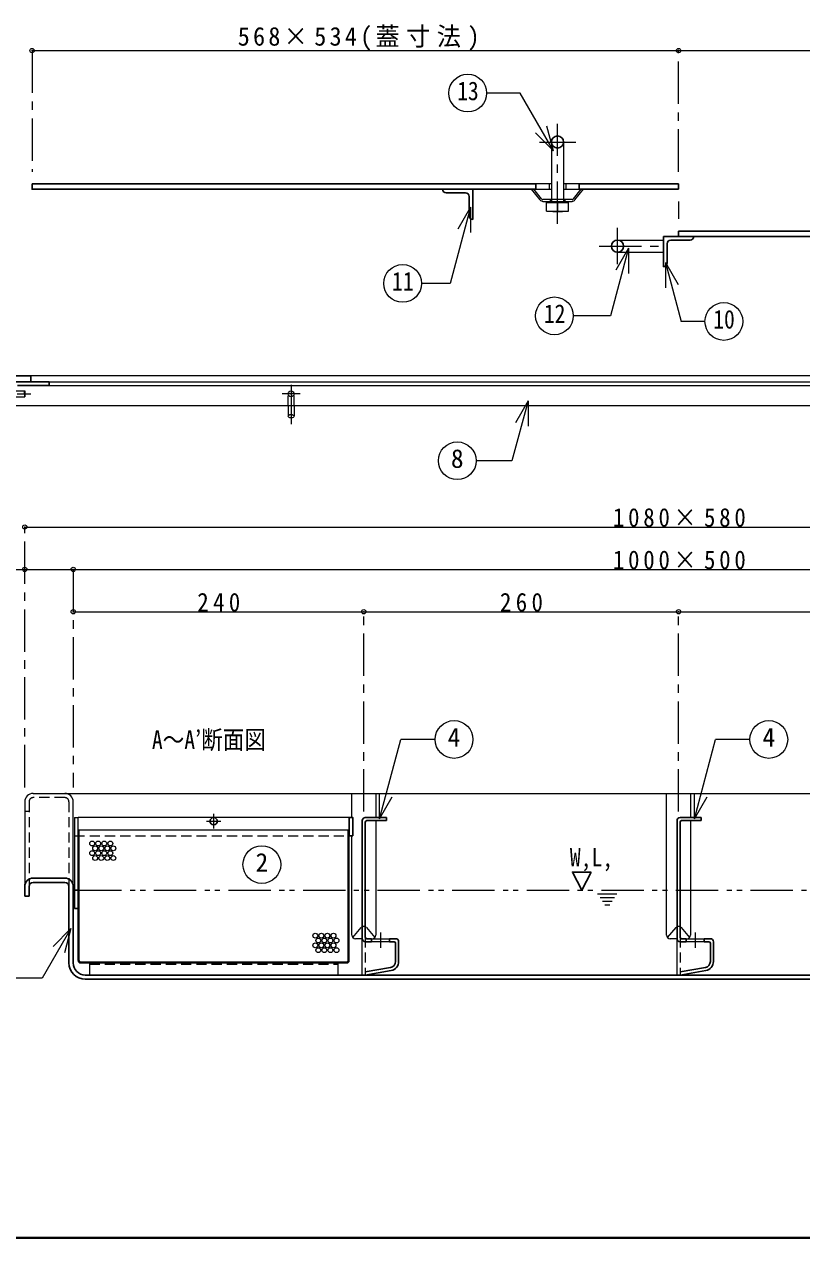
# Model space of a CAD drawing. Units: millimetres at full size, sheet at 1:7. Extents: x -1486 to 1349, y -951 to 1016.
# Drawn here: x -856 to -214, y -951 to 52 of the extents above; entities that cross this region are included whole.
import ezdxf
from ezdxf.enums import TextEntityAlignment as Align

# ---------------------------------------------------------------- set-up
doc = ezdxf.new("R2010")
doc.units = ezdxf.units.MM
doc.header["$LTSCALE"] = 7
doc.header["$PDMODE"] = 32
doc.header["$PDSIZE"] = 3.5
for name, pattern in [('CHAIN1', [8, 5, -1, 1, -1]), ('DASHED1', [1.8, 1.2, -0.6]), ('DOUBLE_CHAIN1', [8.8, 5, -1, 0.6, -0.6, 0.6, -1])]:
    doc.linetypes.add(name, pattern=pattern)
doc.layers.add('0-0', color=4, linetype='Continuous', lineweight=9)
doc.styles.add('ＭＳ ゴシック', font='')
doc.styles.get('ＭＳ ゴシック').set_extended_font_data('MS Gothic')

msp = doc.modelspace()

# ---------------------------------------------------------------- linework, layer by layer
at = {"layer": '0-0', "linetype": 'CHAIN1'}
for p, q in [((-849.961, 29.839), (-849.961, -70.161)), ((-315.961, -70.161), (-315.961, 29.839)), ((-415.961, -113.161), (-415.961, -30.661)), ((-430.961, -45.661), (-400.961, -45.661)), ((-315.961, -94.661), (-315.961, -109.161)), ((-366.461, -146.661), (-366.461, -116.661)), ((-381.461, -131.661), (-328.461, -131.661)), ((-635.961, -246.161), (-635.961, -278.592)), ((-918.356, -253.661), (-850.86, -253.661)), ((-628.461, -253.661), (-643.461, -253.661)), ((-855.961, -578.661), (-855.961, -363.661)), ((-815.961, -398.661), (-815.961, -578.661)), ((-575.961, -598.661), (-575.961, -433.661)), ((-315.961, -598.661), (-315.961, -433.661)), ((-699.961, -600.661), (-699.961, -612.661)), ((-705.961, -606.661), (-693.961, -606.661)), ((-562.211, -698.661), (-562.211, -711.161)), ((-302.211, -698.661), (-302.211, -711.161))]:
    msp.add_line(p, q, dxfattribs=at)
at = {"layer": '0-0'}
for p, q in [((-849.961, 29.839), (-315.961, 29.839)), ((-315.961, 29.839), (218.039, 29.839)), ((-420.961, -80.161), (-422.961, -80.161)), ((-408.961, -80.161), (-410.961, -80.161)), ((-422.961, -84.661), (-420.961, -84.661)), ((-410.961, -84.661), (-408.961, -84.661)), ((-855.86, -256.161), (-856.268, -251.161)), ((44.039, -263.661), (-862.961, -263.661)), ((-638.461, -263.661), (-638.461, -272.158)), ((-633.461, -263.661), (-633.461, -272.158)), ((-855.961, -363.661), (224.039, -363.661)), ((-890.961, -398.661), (-815.961, -398.661)), ((-815.961, -398.661), (184.039, -398.661)), ((-815.961, -433.661), (-575.961, -433.661)), ((-575.961, -433.661), (-315.961, -433.661)), ((-315.961, -433.661), (-55.961, -433.661)), ((-822.961, -583.661), (189.039, -583.661)), ((-587.961, -603.661), (-811.961, -603.661)), ((-810.961, -613.661), (-588.961, -613.661))]:
    msp.add_line(p, q, dxfattribs=at)
at = {"layer": '0-0', "color": 7, "lineweight": 18}
for p, q in [((-419.334, -52.812), (-434.183, -37.962)), ((-419.334, -52.812), (-424.769, -32.527)), ((-420.961, -45.661), (-420.961, -93.161)), ((-410.961, -45.661), (-410.961, -93.161)), ((-422.961, -80.161), (-433.961, -80.161)), ((-422.961, -80.161), (-422.961, -84.661)), ((-430.362, -93.535), (-437.461, -84.661)), ((-429.19, -92.598), (-435.54, -84.661)), ((-433.961, -84.661), (-422.961, -84.661)), ((-402.731, -92.598), (-396.382, -84.661)), ((-401.56, -93.535), (-394.461, -84.661)), ((-487.781, -99.523), (-498.281, -117.71)), ((-487.781, -99.523), (-487.781, -120.523)), ((-403.903, -93.161), (-428.019, -93.161)), ((-428.019, -94.661), (-403.903, -94.661)), ((-424.961, -95.661), (-406.961, -95.661)), ((-424.961, -102.661), (-424.961, -95.661)), ((-420.961, -94.661), (-420.961, -95.261)), ((-419.961, -95.161), (-411.961, -95.161)), ((-411.961, -95.161), (-415.961, -95.661)), ((-415.961, -95.661), (-415.961, -102.661)), ((-406.961, -95.661), (-411.961, -95.161)), ((-410.961, -94.661), (-410.961, -95.261)), ((-406.961, -102.661), (-406.961, -95.661)), ((-424.961, -102.661), (-406.961, -102.661)), ((-424.961, -102.661), (-419.961, -103.161)), ((-419.961, -103.161), (-415.961, -102.661)), ((-415.961, -102.661), (-411.961, -103.161)), ((-366.461, -126.661), (-328.461, -126.661)), ((-357.34, -133.386), (-367.84, -151.572)), ((-366.461, -136.661), (-328.461, -136.661)), ((-357.34, -133.386), (-357.34, -154.386)), ((-326.885, -145.109), (-316.385, -163.296)), ((-326.885, -145.109), (-326.885, -166.109)), ((-326.885, -145.109), (-313.821, -193.866)), ((-294.187, -193.866), (-313.821, -193.866)), ((219.039, -238.661), (-850.961, -238.661)), ((-835.961, -243.661), (204.039, -243.661)), ((-835.961, -246.661), (204.039, -246.661)), ((-862.961, -251.161), (-855.86, -251.161)), ((-862.961, -256.161), (-855.86, -256.161)), ((-855.86, -251.161), (-855.86, -256.161)), ((-440.288, -259.41), (-450.788, -277.597)), ((-440.288, -259.41), (-440.288, -280.41)), ((-562.952, -604.729), (-545.375, -539.134)), ((-517.036, -539.134), (-545.375, -539.134)), ((-302.952, -604.729), (-285.375, -539.134)), ((-257.036, -539.134), (-285.375, -539.134)), ((-855.961, -590.661), (-855.961, -660.661)), ((-848.961, -583.661), (-822.961, -583.661)), ((-815.961, -660.661), (-815.961, -590.661)), ((-585.864, -603.661), (-585.864, -583.661)), ((-566.058, -583.661), (-566.058, -603.661)), ((-562.952, -604.729), (-562.952, -583.729)), ((-562.952, -604.729), (-552.452, -586.542)), ((-325.864, -700.661), (-325.864, -583.661)), ((-306.058, -583.661), (-306.058, -603.661)), ((-302.952, -604.729), (-302.952, -583.729)), ((-302.952, -604.729), (-292.452, -586.542)), ((-814.961, -603.661), (-811.961, -603.661)), ((-814.961, -603.661), (-814.961, -663.661)), ((-811.961, -663.661), (-811.961, -603.661)), ((-566.058, -606.161), (-566.058, -700.661)), ((-306.058, -606.161), (-306.058, -700.661)), ((-811.961, -613.661), (-810.961, -613.661)), ((-810.961, -721.661), (-810.961, -613.661)), ((-588.961, -613.661), (-587.961, -613.661)), ((-588.961, -721.661), (-588.961, -613.661)), ((-587.961, -721.661), (-587.961, -618.661)), ((-585.864, -700.661), (-585.864, -618.661)), ((-811.961, -721.661), (-811.961, -678.661)), ((-817.802, -695.16), (-832.651, -710.009)), ((-817.802, -695.16), (-823.237, -715.444)), ((-584.989, -702.778), (-578.093, -694.55)), ((-573.829, -694.55), (-566.932, -702.778)), ((-324.989, -702.778), (-318.093, -694.55)), ((-313.829, -694.55), (-306.932, -702.778)), ((-577.211, -703.661), (-582.864, -703.661)), ((-577.211, -733.661), (-577.211, -703.661)), ((-569.711, -703.661), (-554.711, -703.661)), ((-554.711, -706.161), (-569.711, -706.161)), ((-317.211, -703.661), (-322.864, -703.661)), ((-317.211, -733.661), (-317.211, -703.661)), ((-309.711, -703.661), (-294.711, -703.661)), ((-294.711, -706.161), (-309.711, -706.161)), ((-809.961, -722.661), (-589.961, -722.661)), ((-809.961, -723.661), (-589.961, -723.661)), ((-802.461, -723.661), (-802.461, -733.661)), ((-597.461, -723.661), (-597.461, -733.661))]:
    msp.add_line(p, q, dxfattribs=at)
at = {"layer": '0-0', "color": 5, "lineweight": 25}
for p, q in [((-849.961, -80.161), (-433.961, -80.161)), ((-433.961, -80.161), (-433.961, -84.661)), ((-397.961, -80.161), (-397.961, -84.661)), ((-315.961, -80.161), (-397.961, -80.161)), ((-315.961, -80.161), (-315.961, -84.661)), ((-507.961, -87.661), (-491.961, -87.661)), ((-485.961, -84.661), (-485.961, -109.661)), ((-397.961, -84.661), (-315.961, -84.661)), ((-488.961, -106.661), (-488.961, -90.661)), ((-315.961, -119.161), (218.039, -119.161)), ((-315.961, -119.161), (-315.961, -123.661)), ((-328.461, -123.661), (218.039, -123.661)), ((-328.461, -123.661), (-328.461, -148.661)), ((-325.461, -145.661), (-325.461, -129.661)), ((-322.461, -126.661), (-306.461, -126.661)), ((-850.961, -238.661), (-865.961, -238.661)), ((-850.961, -238.661), (-850.961, -243.661)), ((-865.961, -243.661), (-835.961, -243.661)), ((-861.961, -246.661), (-835.961, -246.661)), ((-835.961, -243.661), (-835.961, -246.661)), ((-577.211, -703.661), (-577.211, -606.161)), ((-574.711, -603.661), (-557.211, -603.661)), ((-574.711, -702.411), (-574.711, -607.411)), ((-573.461, -606.161), (-557.211, -606.161)), ((-557.211, -603.661), (-557.211, -606.161)), ((-317.211, -703.661), (-317.211, -606.161)), ((-314.711, -603.661), (-297.211, -603.661)), ((-314.711, -702.411), (-314.711, -607.411)), ((-313.461, -606.161), (-297.211, -606.161)), ((-297.211, -603.661), (-297.211, -606.161)), ((-587.961, -618.661), (-584.961, -618.661)), ((-395.961, -663.661), (-388.261, -648.661)), ((-855.961, -660.661), (-855.961, -668.661)), ((-852.461, -660.661), (-852.461, -668.661)), ((-822.961, -653.661), (-848.961, -653.661)), ((-822.961, -657.161), (-848.961, -657.161)), ((-819.461, -660.661), (-819.461, -723.661)), ((-815.961, -723.661), (-815.961, -660.661)), ((-855.961, -668.661), (-852.461, -668.661)), ((-814.961, -663.661), (-814.961, -678.661)), ((-814.961, -663.661), (-811.961, -663.661)), ((-811.961, -678.661), (-811.961, -663.661)), ((-814.961, -678.661), (-811.961, -678.661)), ((-574.711, -706.161), (-569.711, -706.161)), ((-573.461, -703.661), (-569.711, -703.661)), ((-569.711, -703.661), (-569.711, -706.161)), ((-554.711, -703.661), (-554.711, -706.161)), ((-554.711, -703.661), (-549.711, -703.661)), ((-554.711, -706.161), (-550.961, -706.161)), ((-549.711, -722.518), (-549.711, -707.411)), ((-547.211, -722.518), (-547.211, -706.161)), ((-314.711, -706.161), (-309.711, -706.161)), ((-313.461, -703.661), (-309.711, -703.661)), ((-309.711, -703.661), (-309.711, -706.161)), ((-294.711, -703.661), (-294.711, -706.161)), ((-294.711, -703.661), (-289.711, -703.661)), ((-294.711, -706.161), (-290.961, -706.161)), ((-289.711, -722.518), (-289.711, -707.411)), ((-287.211, -722.518), (-287.211, -706.161)), ((-553.843, -727.442), (-574.711, -731.122)), ((-574.711, -733.661), (-553.409, -729.904)), ((-293.843, -727.442), (-314.711, -731.122)), ((-314.711, -733.661), (-293.409, -729.904)), ((-805.961, -733.661), (169.039, -733.661)), ((169.039, -737.161), (-805.961, -737.161))]:
    msp.add_line(p, q, dxfattribs=at)
at = {"layer": '0-0', "linetype": 'DASHED1'}
for p, q in [((-421.961, -93.161), (-421.961, -94.661)), ((-420.961, -93.161), (-420.961, -94.661)), ((-410.961, -93.161), (-410.961, -94.661)), ((-409.961, -93.161), (-409.961, -94.661)), ((-638.461, -263.661), (-638.461, -253.661)), ((-633.461, -263.661), (-633.461, -253.661)), ((-852.461, -590.661), (-852.461, -660.661)), ((-822.961, -587.161), (-848.961, -587.161)), ((-819.461, -590.661), (-819.461, -660.661)), ((-852.461, -598.661), (-855.961, -598.661)), ((-814.961, -618.661), (-587.961, -618.661)), ((-802.461, -724.661), (-597.461, -724.661))]:
    msp.add_line(p, q, dxfattribs=at)
at = {"layer": '0-0', "linetype": 'DOUBLE_CHAIN1'}
for p, q in [((-810.961, -663.661), (26.039, -663.661)), ((-382.841, -666.661), (-366.841, -666.661)), ((-380.841, -669.661), (-368.841, -669.661)), ((-378.841, -672.661), (-370.841, -672.661)), ((-376.841, -675.661), (-372.841, -675.661))]:
    msp.add_line(p, q, dxfattribs=at)
at = {"layer": '0-0', "color": 7, "linetype": 'DASHED1', "lineweight": 18}
for p, q in [((-574.711, -702.411), (-574.711, -733.661)), ((-314.711, -702.411), (-314.711, -733.661))]:
    msp.add_line(p, q, dxfattribs=at)
at = {"layer": '0-0', "color": 1, "lineweight": 40}
msp.add_line((1349.039, -950.661), (-1485.961, -950.661), dxfattribs=at)
at = {"layer": '0-0', "color": 7, "lineweight": 18}
for points in [[(-419.334, -52.812), (-446.803, -5.233), (-474.518, -5.233)], [(-397.961, -80.161), (-408.961, -80.161), (-408.961, -84.661), (-397.961, -84.661)], [(-487.781, -99.523), (-504.646, -162.464), (-528.269, -162.464)], [(-415.961, -95.661), (-419.961, -95.161), (-424.961, -95.661)], [(-419.961, -103.161), (-411.961, -103.161), (-406.961, -102.661)], [(-357.34, -133.386), (-372.307, -189.241), (-402.912, -189.241)], [(-440.288, -259.41), (-453.554, -308.92), (-483.146, -308.92)], [(-817.802, -695.16), (-841.562, -736.312), (-869.395, -736.312)]]:
    msp.add_lwpolyline(points, dxfattribs=at)
at = {"layer": '0-0', "color": 5, "lineweight": 25}
for points in [[(-849.961, -80.161), (-849.961, -84.661), (-433.961, -84.661)], [(-587.961, -618.661), (-587.961, -603.661), (-584.961, -603.661), (-584.961, -618.661)], [(-395.961, -663.661), (-403.661, -648.661), (-388.261, -648.661)]]:
    msp.add_lwpolyline(points, dxfattribs=at)
at = {"layer": '0-0', "color": 7, "lineweight": 18}
for centre in [(-490.118, -5.233), (-543.869, -162.464), (-418.512, -189.241), (-278.587, -193.866), (-498.746, -308.92), (-501.436, -539.134), (-241.436, -539.134), (-660.154, -642.454)]:
    msp.add_circle(centre, 15.6, dxfattribs=at)
at = {"layer": '0-0', "color": 5, "lineweight": 25}
for centre, radius in [((-415.961, -45.661), 5), ((-366.461, -131.661), 5), ((-699.961, -606.661), 3)]:
    msp.add_circle(centre, radius, dxfattribs=at)
at = {"layer": '0-0'}
for centre, radius in [((-635.961, -253.661), 2.5), ((-800.31, -625.07), 2), ((-800.31, -633.07), 2), ((-797.81, -629.07), 2), ((-795.31, -625.07), 2), ((-795.31, -633.07), 2), ((-792.81, -629.07), 2), ((-790.31, -625.07), 2), ((-790.31, -633.07), 2), ((-787.81, -629.07), 2), ((-785.31, -625.07), 2), ((-785.31, -633.07), 2), ((-782.81, -629.07), 2), ((-797.81, -637.07), 2), ((-792.81, -637.07), 2), ((-787.81, -637.07), 2), ((-782.81, -637.07), 2), ((-616.031, -701.173), 2), ((-611.031, -701.173), 2), ((-606.031, -701.173), 2), ((-601.031, -701.173), 2), ((-616.031, -709.173), 2), ((-613.531, -705.173), 2), ((-613.531, -713.173), 2), ((-611.031, -709.173), 2), ((-608.531, -705.173), 2), ((-608.531, -713.173), 2), ((-606.031, -709.173), 2), ((-603.531, -705.173), 2), ((-603.531, -713.173), 2), ((-601.031, -709.173), 2), ((-598.531, -705.173), 2), ((-598.531, -713.173), 2)]:
    msp.add_circle(centre, radius, dxfattribs=at)
at = {"layer": '0-0', "color": 5, "lineweight": 25}
for centre, radius, start, end in [((-507.961, -84.661), 3, 180, 270), ((-491.961, -90.661), 3, 0, 90), ((-485.961, -106.661), 3, 180, 270), ((-322.461, -129.661), 3, 90, 180), ((-306.461, -123.661), 3, 270, 0), ((-328.461, -145.661), 3, 270, 0), ((-574.711, -606.161), 2.5, 90, 180), ((-573.461, -607.411), 1.25, 90, 180), ((-314.711, -606.161), 2.5, 90, 180), ((-313.461, -607.411), 1.25, 90, 180), ((-848.961, -660.661), 7, 90, 180), ((-848.961, -660.661), 3.5, 90, 180), ((-822.961, -660.661), 7, 0, 90), ((-822.961, -660.661), 3.5, 0, 90), ((-574.711, -703.661), 2.5, 180, 270), ((-573.461, -702.411), 1.25, 180, 270), ((-550.961, -707.411), 1.25, 0, 90), ((-549.711, -706.161), 2.5, 0, 90), ((-314.711, -703.661), 2.5, 180, 270), ((-313.461, -702.411), 1.25, 180, 270), ((-290.961, -707.411), 1.25, 0, 90), ((-289.711, -706.161), 2.5, 0, 90), ((-805.961, -723.661), 13.5, 180, 270), ((-805.961, -723.661), 10, 180, 270), ((-554.711, -722.518), 5, 280, 0), ((-554.711, -722.518), 7.5, 280, 0), ((-294.711, -722.518), 5, 280, 0), ((-294.711, -722.518), 7.5, 280, 0)]:
    msp.add_arc(centre, radius, start, end, dxfattribs=at)
at = {"layer": '0-0', "color": 7, "lineweight": 18}
for centre, radius, start, end in [((-428.019, -91.661), 3, 218.65981, 270), ((-428.019, -91.661), 1.5, 218.65981, 270), ((-403.903, -91.661), 1.5, 270, 321.34019), ((-403.903, -91.661), 3, 270, 321.34019), ((-848.961, -590.661), 7, 90, 180), ((-822.961, -590.661), 7, 0, 90), ((-582.864, -700.661), 3, 180, 270), ((-575.961, -696.661), 3, 114.62432, 135.27973), ((-575.961, -696.661), 3, 44.72027, 65.37568), ((-569.058, -700.661), 3, 270, 0), ((-322.864, -700.661), 3, 180, 270), ((-315.961, -696.661), 3, 114.62432, 135.27973), ((-315.961, -696.661), 3, 44.72027, 65.37568), ((-309.058, -700.661), 3, 270, 0), ((-809.961, -721.661), 2, 180, 270), ((-809.961, -721.661), 1, 180, 270), ((-589.961, -721.661), 1, 270, 0), ((-589.961, -721.661), 2, 270, 0)]:
    msp.add_arc(centre, radius, start, end, dxfattribs=at)
at = {"layer": '0-0', "linetype": 'DASHED1'}
for centre, radius, start, end in [((-848.961, -590.661), 3.5, 90, 180), ((-822.961, -590.661), 3.5, 0, 90), ((-575.961, -696.661), 3, 65.37568, 114.62432), ((-315.961, -696.661), 3, 65.37568, 114.62432)]:
    msp.add_arc(centre, radius, start, end, dxfattribs=at)
at = {"layer": '0-0'}
msp.add_ellipse((-635.961, -272.148), major_axis=(2.5, 0), ratio=0.57, dxfattribs=at)
for p in [(-849.961, 29.839), (-315.961, 29.839), (-855.961, -363.661), (-855.961, -398.661), (-815.961, -398.661), (-815.961, -433.661), (-575.961, -433.661), (-315.961, -433.661)]:
    msp.add_point(p, dxfattribs=at)

# ---------------------------------------------------------------- texts
at = {"layer": '0-0', "color": 7, "style": 'ＭＳ ゴシック', "width": 0.85}
for s, p in [('13', (-498.868, -15.733)), ('11', (-552.619, -172.964)), ('12', (-427.262, -199.741)), ('10', (-287.337, -204.366)), ('A～A’断面図', (-750.961, -551.661)), ('W,L,', (-405.761, -648.661))]:
    msp.add_text(s, height=15.4, dxfattribs=at).set_placement(p, align=Align.BOTTOM_LEFT)
at = {"layer": '0-0', "color": 7, "style": 'ＭＳ ゴシック'}
for s, p in [('8', (-503.996, -319.42)), ('4', (-506.686, -549.634)), ('4', (-246.686, -549.634)), ('2', (-665.404, -652.954))]:
    msp.add_text(s, height=15.4, dxfattribs=at).set_placement(p, align=Align.BOTTOM_LEFT)
at = {"layer": '0-0', "color": 7, "char_height": 15.4, "attachment_point": 7, "style": 'ＭＳ ゴシック'}
for s, insert in [('\\T1.27;\\W0.95;568×534(蓋寸法)', (-680.086, 29.839)), ('\\T1.33;\\W0.9;1080×580', (-370.211, -363.661)), ('\\T1.33;\\W0.9;1000×500', (-370.211, -398.661)), ('\\T1.38;\\W0.9;240', (-713.461, -433.661)), ('\\T1.38;\\W0.9;260', (-463.461, -433.661))]:
    msp.add_mtext(s, dxfattribs=dict(at, insert=insert))

doc.saveas('drawing.dxf')
